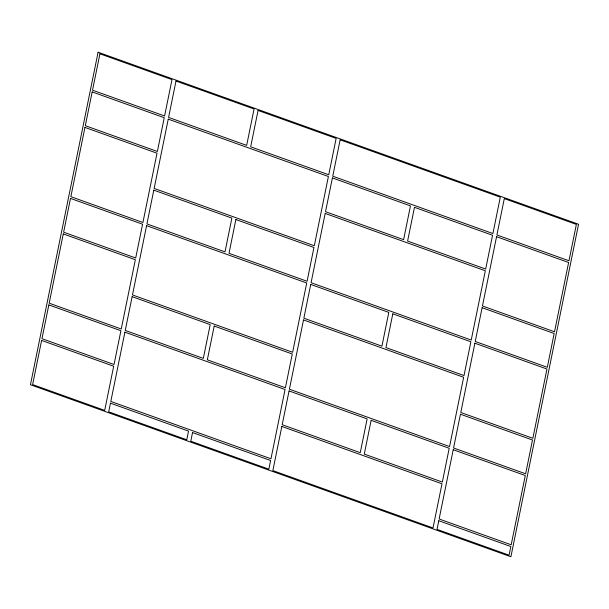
<?xml version="1.0" encoding="UTF-8"?>
<svg xmlns="http://www.w3.org/2000/svg" width="609" height="609" viewBox="0 0 609 609"><rect width="100%" height="100%" fill="white"/><g stroke="black" fill="none" stroke-linecap="round" stroke-linejoin="round"><path stroke-width="0.91" d="M98.102 52.229L30.45 384.736L510.898 556.771L578.55 224.264L98.102 52.229M41.61 340.423L32.627 384.583L104.695 410.39L113.677 366.23L41.61 340.423M48.834 304.919L41.968 338.695L114.035 364.502L120.902 330.725L48.834 304.919M63.283 233.917L49.184 303.191L121.252 328.997L135.35 259.723L63.283 233.917M70.507 198.42L63.633 232.189L135.7 257.995L142.575 224.219L70.507 198.42M84.948 127.41L70.857 196.684L142.925 222.491L157.015 153.217L84.948 127.41M92.172 91.913L85.306 125.682L157.373 151.489L164.24 117.712L92.172 91.913M99.922 53.813L92.522 90.178L164.59 115.984L171.989 79.619L99.922 53.813M110.457 403.166L108.699 411.829L186.773 439.782L188.531 431.119L110.457 403.166M124.906 332.164L110.815 401.438L270.967 458.783L285.058 389.509L124.906 332.164M132.13 296.659L125.256 330.428L203.33 358.389L210.204 324.612L132.13 296.659M146.579 225.657L132.48 294.931L292.632 352.276L306.723 283.002L146.579 225.657M153.795 190.153L146.929 223.922L225.003 251.882L231.869 218.113L153.795 190.153M168.244 119.151L154.153 188.425L314.305 245.77L328.396 176.496L168.244 119.151M175.993 81.05L168.594 117.415L246.668 145.376L254.067 109.003L175.993 81.05M192.535 432.557L190.777 441.213L268.851 469.174L270.609 460.511L192.535 432.557M214.208 326.051L207.334 359.82L285.408 387.773L292.282 354.004L214.208 326.051M235.873 219.544L229.007 253.314L307.081 281.267L313.947 247.498L235.873 219.544M258.071 110.442L250.672 146.807L328.746 174.76L336.145 138.395L258.071 110.442M281.838 426.445L272.855 470.605L433.007 527.95L441.989 483.79L281.838 426.445M289.062 390.94L282.188 424.709L360.262 452.67L367.136 418.901L289.062 390.94M303.51 319.938L289.412 389.212L449.564 446.557L463.655 377.283L303.51 319.938M310.727 284.433L303.861 318.202L381.934 346.163L388.801 312.394L310.727 284.433M325.176 213.432L311.085 282.705L471.229 340.05L485.327 270.777L325.176 213.432M332.4 177.927L325.526 211.696L403.6 239.657L410.474 205.888L332.4 177.927M340.149 139.826L332.75 176.199L492.902 233.544L500.301 197.171L340.149 139.826M371.14 420.332L364.266 454.101L442.34 482.054L449.214 448.285L371.14 420.332M392.805 313.825L385.939 347.594L464.012 375.547L470.879 341.778L392.805 313.825M414.478 207.319L407.604 241.088L485.678 269.049L492.552 235.272L414.478 207.319M438.769 520.725L437.011 529.381L509.078 555.187L510.837 546.532L438.769 520.725M453.218 449.724L439.119 518.99L511.187 544.796L525.285 475.53L453.218 449.724M460.434 414.219L453.568 447.988L525.636 473.794L532.502 440.025L460.434 414.219M474.883 343.217L460.792 412.483L532.86 438.29L546.951 369.024L474.883 343.217M482.107 307.712L475.233 341.482L547.301 367.288L554.175 333.519L482.107 307.712M496.556 236.711L482.457 305.984L554.525 331.783L568.623 262.517L496.556 236.711M504.305 198.61L496.906 234.975L568.973 260.781L576.373 224.417L504.305 198.61"/></g></svg>
